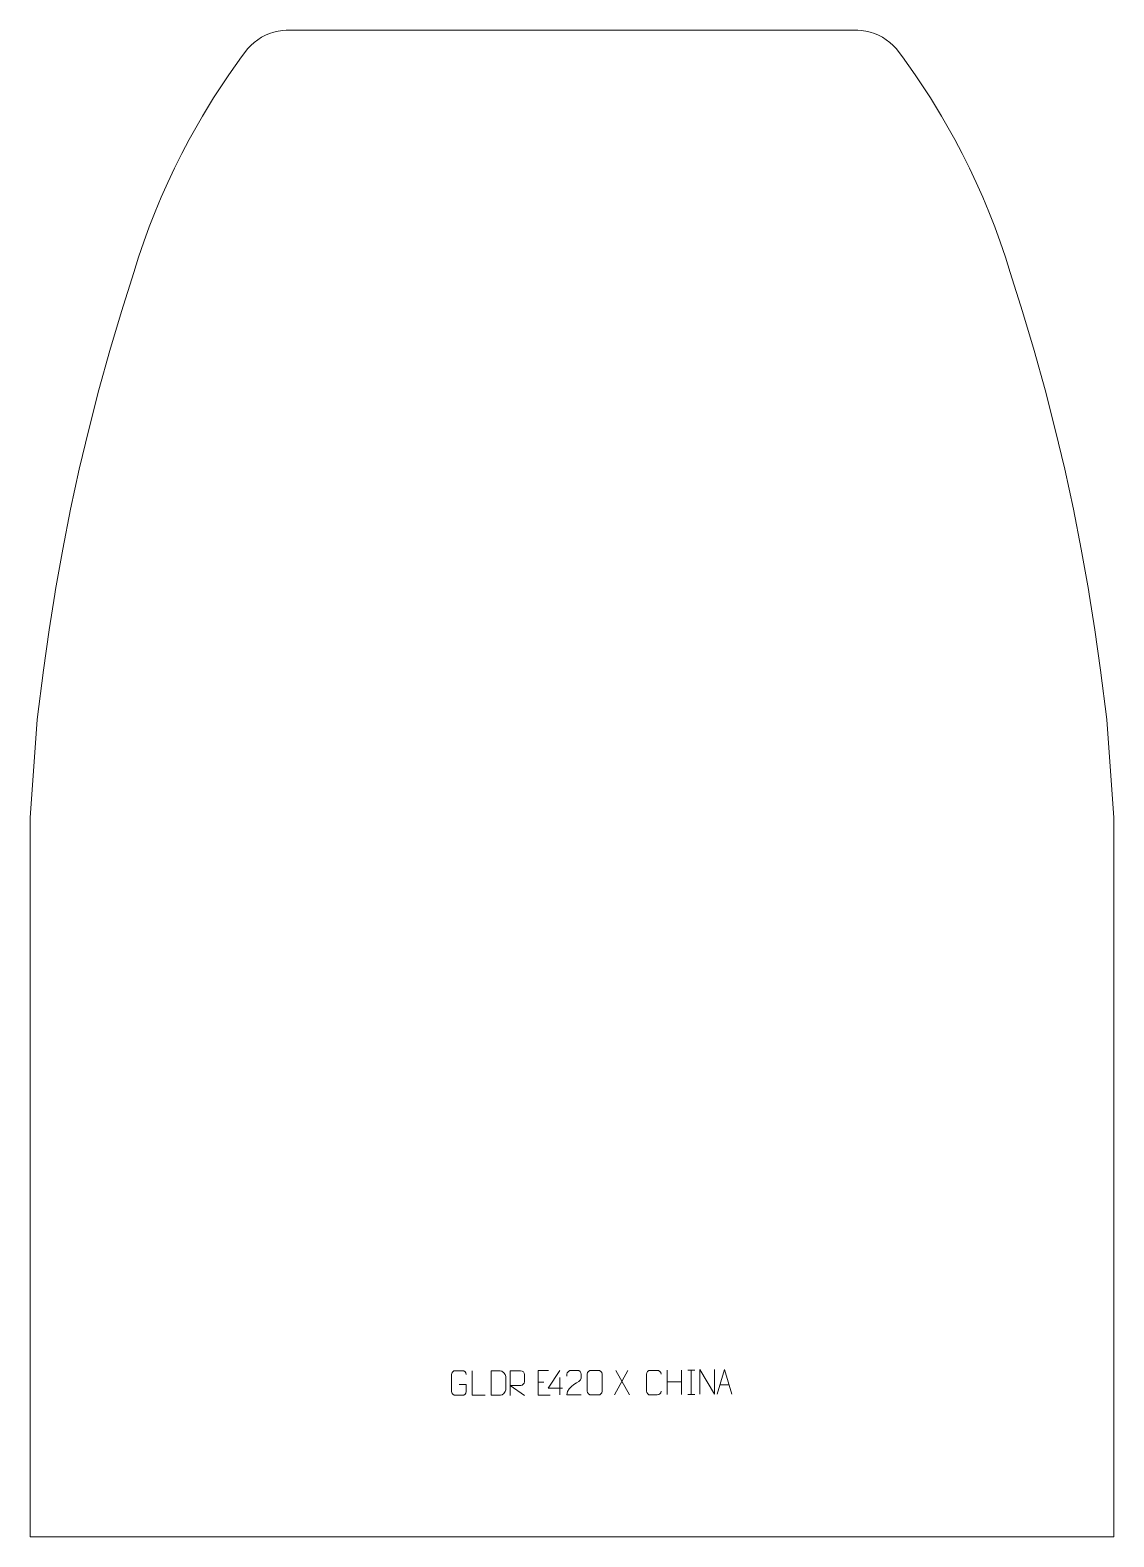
# Model space of a CAD drawing. Header units: millimetres. Extents: x -558 to 542, y 439 to 1969.
import ezdxf

# ---------------------------------------------------------------- set-up
doc = ezdxf.new("R2010")
doc.units = ezdxf.units.MM
doc.header["$MEASUREMENT"] = 0
doc.layers.add('layer 1', color=7, linetype='Continuous')

msp = doc.modelspace()

# ---------------------------------------------------------------- linework, layer by layer
at = {"layer": 'layer 1', "color": 242, "lineweight": 9}
msp.add_open_spline([(-292.5102, 1969.3401), (-292.5102, 1969.3401), (276.4955, 1969.3401), (276.4955, 1969.3401), (276.4955, 1969.3401), (276.4955, 1969.3401), (282.0791, 1969.3401), (282.0791, 1969.3401), (282.0791, 1969.3401), (282.0791, 1969.3401), (285.607, 1969.1005), (285.607, 1969.1005), (285.607, 1969.1005), (285.607, 1969.1005), (290.1187, 1968.4158), (290.1187, 1968.4158), (290.1187, 1968.4158), (290.1187, 1968.4158), (294.5578, 1967.3609), (294.5578, 1967.3609), (294.5578, 1967.3609), (294.5578, 1967.3609), (298.8925, 1965.9404), (298.8925, 1965.9404), (298.8925, 1965.9404), (298.8925, 1965.9404), (303.0966, 1964.1684), (303.0966, 1964.1684), (303.0966, 1964.1684), (303.0966, 1964.1684), (307.1369, 1962.0501), (307.1369, 1962.0501), (307.1369, 1962.0501), (307.1369, 1962.0501), (310.9894, 1959.6072), (310.9894, 1959.6072), (310.9894, 1959.6072), (310.9894, 1959.6072), (314.6263, 1956.8537), (314.6263, 1956.8537), (314.6263, 1956.8537), (314.6263, 1956.8537), (318.0228, 1953.8088), (318.0228, 1953.8088), (318.0228, 1953.8088), (318.0228, 1953.8088), (320.9974, 1950.6595), (320.9974, 1950.6595), (320.9974, 1950.6595), (320.9974, 1950.6595), (327.421, 1942.0936), (327.421, 1942.0936), (327.421, 1942.0936), (327.421, 1942.0936), (340.2506, 1923.9525), (340.2506, 1923.9525), (340.2506, 1923.9525), (340.2506, 1923.9525), (355.717, 1900.4403), (355.717, 1900.4403), (355.717, 1900.4403), (355.717, 1900.4403), (366.9553, 1882.0295), (366.9553, 1882.0295), (366.9553, 1882.0295), (366.9553, 1882.0295), (372.5249, 1872.5447), (372.5249, 1872.5447), (372.5249, 1872.5447), (372.5249, 1872.5447), (380.4502, 1858.3187), (380.4502, 1858.3187), (380.4502, 1858.3187), (380.4502, 1858.3187), (388.0516, 1843.9181), (388.0516, 1843.9181), (388.0516, 1843.9181), (388.0516, 1843.9181), (395.3254, 1829.3466), (395.3254, 1829.3466), (395.3254, 1829.3466), (395.3254, 1829.3466), (402.2668, 1814.6159), (402.2668, 1814.6159), (402.2668, 1814.6159), (402.2668, 1814.6159), (408.8721, 1799.7299), (408.8721, 1799.7299), (408.8721, 1799.7299), (408.8721, 1799.7299), (415.1404, 1784.7002), (415.1404, 1784.7002), (415.1404, 1784.7002), (415.1404, 1784.7002), (421.0617, 1769.5306), (421.0617, 1769.5306), (421.0617, 1769.5306), (421.0617, 1769.5306), (426.6422, 1754.2304), (426.6422, 1754.2304), (426.6422, 1754.2304), (426.6422, 1754.2304), (431.8742, 1738.808), (431.8742, 1738.808), (431.8742, 1738.808), (431.8742, 1738.808), (436.7514, 1723.2729), (436.7514, 1723.2729), (436.7514, 1723.2729), (436.7514, 1723.2729), (449.3259, 1683.7441), (449.3259, 1683.7441), (449.3259, 1683.7441), (449.3259, 1683.7441), (461.1524, 1643.9834), (461.1524, 1643.9834), (461.1524, 1643.9834), (461.1524, 1643.9834), (472.2291, 1604.0102), (472.2291, 1604.0102), (472.2291, 1604.0102), (472.2291, 1604.0102), (482.554, 1563.8323), (482.554, 1563.8323), (482.554, 1563.8323), (482.554, 1563.8323), (492.1207, 1523.4719), (492.1207, 1523.4719), (492.1207, 1523.4719), (492.1207, 1523.4719), (500.9238, 1482.9369), (500.9238, 1482.9369), (500.9238, 1482.9369), (500.9238, 1482.9369), (508.9665, 1442.2404), (508.9665, 1442.2404), (508.9665, 1442.2404), (508.9665, 1442.2404), (516.2403, 1401.4032), (516.2403, 1401.4032), (516.2403, 1401.4032), (516.2403, 1401.4032), (517.0069, 1396.5831), (517.0069, 1396.5831), (517.0069, 1396.5831), (517.0069, 1396.5831), (522.7458, 1360.4346), (522.7458, 1360.4346), (522.7458, 1360.4346), (522.7458, 1360.4346), (528.4817, 1319.354), (528.4817, 1319.354), (528.4817, 1319.354), (528.4817, 1319.354), (534.9811, 1269.3535), (534.9811, 1269.3535), (534.9811, 1269.3535), (534.9811, 1269.3535), (541.9797, 1169.3572), (541.9797, 1169.3572), (541.9797, 1169.3572), (541.9797, 1169.3572), (541.9797, 439.3699), (541.9797, 439.3699), (541.9797, 439.3699), (541.9797, 439.3699), (-557.9975, 439.3699), (-557.9975, 439.3699), (-557.9975, 439.3699), (-557.9975, 439.3699), (-557.9975, 1169.3572), (-557.9975, 1169.3572), (-557.9975, 1169.3572), (-557.9975, 1169.3572), (-550.9958, 1269.3535), (-550.9958, 1269.3535), (-550.9958, 1269.3535), (-550.9958, 1269.3535), (-544.4964, 1319.354), (-544.4964, 1319.354), (-544.4964, 1319.354), (-544.4964, 1319.354), (-538.7628, 1360.4346), (-538.7628, 1360.4346), (-538.7628, 1360.4346), (-538.7628, 1360.4346), (-533.0216, 1396.5831), (-533.0216, 1396.5831), (-533.0216, 1396.5831), (-533.0216, 1396.5831), (-532.2581, 1401.4032), (-532.2581, 1401.4032), (-532.2581, 1401.4032), (-532.2581, 1401.4032), (-524.9812, 1442.2404), (-524.9812, 1442.2404), (-524.9812, 1442.2404), (-524.9812, 1442.2404), (-516.9416, 1482.9369), (-516.9416, 1482.9369), (-516.9416, 1482.9369), (-516.9416, 1482.9369), (-508.1353, 1523.4719), (-508.1353, 1523.4719), (-508.1353, 1523.4719), (-508.1353, 1523.4719), (-498.5686, 1563.8323), (-498.5686, 1563.8323), (-498.5686, 1563.8323), (-498.5686, 1563.8323), (-488.2469, 1604.0102), (-488.2469, 1604.0102), (-488.2469, 1604.0102), (-488.2469, 1604.0102), (-477.1701, 1643.9834), (-477.1701, 1643.9834), (-477.1701, 1643.9834), (-477.1701, 1643.9834), (-465.3429, 1683.7441), (-465.3429, 1683.7441), (-465.3429, 1683.7441), (-465.3429, 1683.7441), (-452.7692, 1723.2729), (-452.7692, 1723.2729), (-452.7692, 1723.2729), (-452.7692, 1723.2729), (-447.8889, 1738.808), (-447.8889, 1738.808), (-447.8889, 1738.808), (-447.8889, 1738.808), (-442.66, 1754.2304), (-442.66, 1754.2304), (-442.66, 1754.2304), (-442.66, 1754.2304), (-437.0795, 1769.5306), (-437.0795, 1769.5306), (-437.0795, 1769.5306), (-437.0795, 1769.5306), (-431.1551, 1784.7002), (-431.1551, 1784.7002), (-431.1551, 1784.7002), (-431.1551, 1784.7002), (-424.8875, 1799.7299), (-424.8875, 1799.7299), (-424.8875, 1799.7299), (-424.8875, 1799.7299), (-418.2838, 1814.6159), (-418.2838, 1814.6159), (-418.2838, 1814.6159), (-418.2838, 1814.6159), (-411.3431, 1829.3466), (-411.3431, 1829.3466), (-411.3431, 1829.3466), (-411.3431, 1829.3466), (-404.0686, 1843.9181), (-404.0686, 1843.9181), (-404.0686, 1843.9181), (-404.0686, 1843.9181), (-396.468, 1858.3187), (-396.468, 1858.3187), (-396.468, 1858.3187), (-396.468, 1858.3187), (-388.5427, 1872.5447), (-388.5427, 1872.5447), (-388.5427, 1872.5447), (-388.5427, 1872.5447), (-382.9723, 1882.0295), (-382.9723, 1882.0295), (-382.9723, 1882.0295), (-382.9723, 1882.0295), (-371.7316, 1900.4403), (-371.7316, 1900.4403), (-371.7316, 1900.4403), (-371.7316, 1900.4403), (-356.2683, 1923.9525), (-356.2683, 1923.9525), (-356.2683, 1923.9525), (-356.2683, 1923.9525), (-343.4357, 1942.0936), (-343.4357, 1942.0936), (-343.4357, 1942.0936), (-343.4357, 1942.0936), (-337.0121, 1950.6595), (-337.0121, 1950.6595), (-337.0121, 1950.6595), (-337.0121, 1950.6595), (-334.0375, 1953.8088), (-334.0375, 1953.8088), (-334.0375, 1953.8088), (-334.0375, 1953.8088), (-330.6433, 1956.8537), (-330.6433, 1956.8537), (-330.6433, 1956.8537), (-330.6433, 1956.8537), (-327.0041, 1959.6072), (-327.0041, 1959.6072), (-327.0041, 1959.6072), (-327.0041, 1959.6072), (-323.1516, 1962.0501), (-323.1516, 1962.0501), (-323.1516, 1962.0501), (-323.1516, 1962.0501), (-319.1113, 1964.1684), (-319.1113, 1964.1684), (-319.1113, 1964.1684), (-319.1113, 1964.1684), (-314.9072, 1965.9404), (-314.9072, 1965.9404), (-314.9072, 1965.9404), (-314.9072, 1965.9404), (-310.5725, 1967.3609), (-310.5725, 1967.3609), (-310.5725, 1967.3609), (-310.5725, 1967.3609), (-306.1342, 1968.4158), (-306.1342, 1968.4158), (-306.1342, 1968.4158), (-306.1342, 1968.4158), (-301.6248, 1969.1005), (-301.6248, 1969.1005), (-301.6248, 1969.1005), (-301.6248, 1969.1005), (-298.0938, 1969.3401), (-298.0938, 1969.3401), (-298.0938, 1969.3401), (-298.0938, 1969.3401), (-292.5102, 1969.3401), (-292.5102, 1969.3401)], degree=3, knots=[0, 0, 0, 0, 0.012048193, 0.012048193, 0.012048193, 0.012048193, 0.024096386, 0.024096386, 0.024096386, 0.024096386, 0.036144578, 0.036144578, 0.036144578, 0.036144578, 0.048192771, 0.048192771, 0.048192771, 0.048192771, 0.060240964, 0.060240964, 0.060240964, 0.060240964, 0.072289157, 0.072289157, 0.072289157, 0.072289157, 0.084337349, 0.084337349, 0.084337349, 0.084337349, 0.096385542, 0.096385542, 0.096385542, 0.096385542, 0.108433735, 0.108433735, 0.108433735, 0.108433735, 0.120481928, 0.120481928, 0.120481928, 0.120481928, 0.13253012, 0.13253012, 0.13253012, 0.13253012, 0.144578313, 0.144578313, 0.144578313, 0.144578313, 0.156626506, 0.156626506, 0.156626506, 0.156626506, 0.168674699, 0.168674699, 0.168674699, 0.168674699, 0.180722892, 0.180722892, 0.180722892, 0.180722892, 0.192771084, 0.192771084, 0.192771084, 0.192771084, 0.204819277, 0.204819277, 0.204819277, 0.204819277, 0.21686747, 0.21686747, 0.21686747, 0.21686747, 0.228915663, 0.228915663, 0.228915663, 0.228915663, 0.240963855, 0.240963855, 0.240963855, 0.240963855, 0.253012048, 0.253012048, 0.253012048, 0.253012048, 0.265060241, 0.265060241, 0.265060241, 0.265060241, 0.277108434, 0.277108434, 0.277108434, 0.277108434, 0.289156627, 0.289156627, 0.289156627, 0.289156627, 0.301204819, 0.301204819, 0.301204819, 0.301204819, 0.313253012, 0.313253012, 0.313253012, 0.313253012, 0.325301205, 0.325301205, 0.325301205, 0.325301205, 0.337349398, 0.337349398, 0.337349398, 0.337349398, 0.34939759, 0.34939759, 0.34939759, 0.34939759, 0.361445783, 0.361445783, 0.361445783, 0.361445783, 0.373493976, 0.373493976, 0.373493976, 0.373493976, 0.385542169, 0.385542169, 0.385542169, 0.385542169, 0.397590361, 0.397590361, 0.397590361, 0.397590361, 0.409638554, 0.409638554, 0.409638554, 0.409638554, 0.421686747, 0.421686747, 0.421686747, 0.421686747, 0.43373494, 0.43373494, 0.43373494, 0.43373494, 0.445783133, 0.445783133, 0.445783133, 0.445783133, 0.457831325, 0.457831325, 0.457831325, 0.457831325, 0.469879518, 0.469879518, 0.469879518, 0.469879518, 0.481927711, 0.481927711, 0.481927711, 0.481927711, 0.493975904, 0.493975904, 0.493975904, 0.493975904, 0.506024096, 0.506024096, 0.506024096, 0.506024096, 0.518072289, 0.518072289, 0.518072289, 0.518072289, 0.530120482, 0.530120482, 0.530120482, 0.530120482, 0.542168675, 0.542168675, 0.542168675, 0.542168675, 0.554216867, 0.554216867, 0.554216867, 0.554216867, 0.56626506, 0.56626506, 0.56626506, 0.56626506, 0.578313253, 0.578313253, 0.578313253, 0.578313253, 0.590361446, 0.590361446, 0.590361446, 0.590361446, 0.602409639, 0.602409639, 0.602409639, 0.602409639, 0.614457831, 0.614457831, 0.614457831, 0.614457831, 0.626506024, 0.626506024, 0.626506024, 0.626506024, 0.638554217, 0.638554217, 0.638554217, 0.638554217, 0.65060241, 0.65060241, 0.65060241, 0.65060241, 0.662650602, 0.662650602, 0.662650602, 0.662650602, 0.674698795, 0.674698795, 0.674698795, 0.674698795, 0.686746988, 0.686746988, 0.686746988, 0.686746988, 0.698795181, 0.698795181, 0.698795181, 0.698795181, 0.710843373, 0.710843373, 0.710843373, 0.710843373, 0.722891566, 0.722891566, 0.722891566, 0.722891566, 0.734939759, 0.734939759, 0.734939759, 0.734939759, 0.746987952, 0.746987952, 0.746987952, 0.746987952, 0.759036145, 0.759036145, 0.759036145, 0.759036145, 0.771084337, 0.771084337, 0.771084337, 0.771084337, 0.78313253, 0.78313253, 0.78313253, 0.78313253, 0.795180723, 0.795180723, 0.795180723, 0.795180723, 0.807228916, 0.807228916, 0.807228916, 0.807228916, 0.819277108, 0.819277108, 0.819277108, 0.819277108, 0.831325301, 0.831325301, 0.831325301, 0.831325301, 0.843373494, 0.843373494, 0.843373494, 0.843373494, 0.855421687, 0.855421687, 0.855421687, 0.855421687, 0.86746988, 0.86746988, 0.86746988, 0.86746988, 0.879518072, 0.879518072, 0.879518072, 0.879518072, 0.891566265, 0.891566265, 0.891566265, 0.891566265, 0.903614458, 0.903614458, 0.903614458, 0.903614458, 0.915662651, 0.915662651, 0.915662651, 0.915662651, 0.927710843, 0.927710843, 0.927710843, 0.927710843, 0.939759036, 0.939759036, 0.939759036, 0.939759036, 0.951807229, 0.951807229, 0.951807229, 0.951807229, 0.963855422, 0.963855422, 0.963855422, 0.963855422, 0.975903614, 0.975903614, 0.975903614, 0.975903614, 1, 1, 1, 1], dxfattribs=at)
at = {"layer": 'layer 1', "color": 250, "lineweight": 9}
for points, knots in [([(-122.5139, 594.1251), (-122.5139, 594.1251), (-115.3458, 594.1251), (-115.3458, 594.1251), (-115.3458, 594.1251), (-115.3458, 594.1251), (-115.3458, 586.957), (-115.3458, 586.957), (-115.3458, 586.957), (-115.4855, 584.6336), (-117.1627, 583.154), (-119.3105, 583.1432), (-119.3105, 583.1432), (-121.6423, 583.1436), (-123.9743, 583.1436), (-126.3058, 583.1432), (-126.3058, 583.1432), (-128.2307, 583.0378), (-130.2029, 584.9223), (-130.1917, 586.9396), (-130.1917, 586.9396), (-130.1913, 592.7097), (-130.1913, 598.4794), (-130.1917, 604.2487), (-130.1917, 604.2487), (-130.1875, 606.3868), (-128.4407, 608.106), (-126.2884, 608.0926), (-126.2884, 608.0926), (-123.9627, 608.0926), (-121.6366, 608.0926), (-119.3105, 608.0926), (-119.3105, 608.0926), (-117.3638, 608.128), (-115.3724, 606.6365), (-115.3458, 604.1988)], [0, 0, 0, 0, 0.1, 0.1, 0.1, 0.1, 0.2, 0.2, 0.2, 0.2, 0.3, 0.3, 0.3, 0.3, 0.4, 0.4, 0.4, 0.4, 0.5, 0.5, 0.5, 0.5, 0.6, 0.6, 0.6, 0.6, 0.7, 0.7, 0.7, 0.7, 0.8, 0.8, 0.8, 0.8, 1, 1, 1, 1]), ([(-96.2943, 583.1393), (-96.2943, 583.1393), (-109.2434, 583.1393), (-109.2434, 583.1393), (-109.2434, 583.1393), (-109.2434, 583.1393), (-109.2434, 608.0929), (-109.2434, 608.0929)], [0, 0, 0, 0, 0.333333333, 0.333333333, 0.333333333, 0.333333333, 1, 1, 1, 1]), ([(-90.161, 583.1325), (-87.8292, 583.1329), (-82.879, 583.1089), (-80.5475, 583.1086), (-80.5475, 583.1086), (-78.6225, 583.0032), (-75.3039, 586.5448), (-75.3151, 588.5621), (-75.3151, 588.5621), (-75.3155, 594.3322), (-75.3155, 596.5019), (-75.3151, 602.2712), (-75.3151, 602.2712), (-75.3194, 604.4093), (-78.6939, 608.0694), (-80.8463, 608.0559), (-80.8463, 608.0559), (-83.172, 608.0559), (-87.8963, 608.0559), (-90.2224, 608.0559), (-90.2224, 608.0559), (-90.222, 602.309), (-90.1607, 588.8798), (-90.161, 583.1325)], [0, 0, 0, 0, 0.142857143, 0.142857143, 0.142857143, 0.142857143, 0.285714286, 0.285714286, 0.285714286, 0.285714286, 0.428571429, 0.428571429, 0.428571429, 0.428571429, 0.571428571, 0.571428571, 0.571428571, 0.571428571, 0.714285714, 0.714285714, 0.714285714, 0.714285714, 1, 1, 1, 1]), ([(-70.9318, 583.033), (-70.9318, 583.033), (-70.9318, 607.9865), (-70.9318, 607.9865), (-70.9318, 607.9865), (-67.337, 607.9865), (-63.7415, 607.9865), (-60.1463, 607.9865), (-60.1463, 607.9865), (-57.821, 607.9488), (-56.2637, 606.4588), (-56.2678, 604.0924), (-56.2678, 604.0924), (-56.2682, 602.0569), (-56.2682, 598.9975), (-56.2678, 596.9615), (-56.2678, 596.9615), (-56.2743, 595.086), (-58.0866, 593.1442), (-60.0961, 593.1251), (-60.0961, 593.1251), (-60.0961, 593.1251), (-70.9318, 593.1251), (-70.9318, 593.1251), (-70.9318, 593.1251), (-70.9318, 593.1251), (-56.2771, 583.033), (-56.2771, 583.033)], [0, 0, 0, 0, 0.125, 0.125, 0.125, 0.125, 0.25, 0.25, 0.25, 0.25, 0.375, 0.375, 0.375, 0.375, 0.5, 0.5, 0.5, 0.5, 0.625, 0.625, 0.625, 0.625, 0.75, 0.75, 0.75, 0.75, 1, 1, 1, 1]), ([(-31.8729, 608.3751), (-31.8729, 608.3751), (-42.3789, 608.3751), (-42.3789, 608.3751), (-42.3789, 608.3751), (-42.3789, 608.3751), (-42.3789, 583.4215), (-42.3789, 583.4215), (-42.3789, 583.4215), (-42.3789, 583.4215), (-30.2474, 583.4215), (-30.2474, 583.4215)], [0, 0, 0, 0, 0.25, 0.25, 0.25, 0.25, 0.5, 0.5, 0.5, 0.5, 1, 1, 1, 1]), ([(-17.534, 590.379), (-17.534, 590.379), (-32.3557, 590.379), (-32.3557, 590.379), (-32.3557, 590.379), (-32.3557, 590.379), (-20.4781, 608.4495), (-20.4781, 608.4495)], [0, 0, 0, 0, 0.333333333, 0.333333333, 0.333333333, 0.333333333, 1, 1, 1, 1]), ([(1.4266, 583.4753), (-3.4878, 583.4756), (-8.4022, 583.4756), (-13.3163, 583.4753), (-13.3163, 583.4753), (-13.3163, 593.4076), (1.3347, 596.0488), (1.4266, 600.3591), (1.4266, 600.3591), (1.4263, 601.7832), (1.4263, 603.2069), (1.4266, 604.6302), (1.4266, 604.6302), (1.4097, 606.7073), (-0.7131, 608.4321), (-2.3841, 608.4494), (-2.3841, 608.4494), (-4.4573, 608.449), (-6.5302, 608.449), (-8.6026, 608.4494), (-8.6026, 608.4494), (-10.4247, 608.4659), (-13.2494, 606.6738), (-13.3163, 604.5802), (-13.3163, 604.5802), (-13.3163, 604.5802), (-13.3163, 602.5254), (-13.3163, 602.5254)], [0, 0, 0, 0, 0.125, 0.125, 0.125, 0.125, 0.25, 0.25, 0.25, 0.25, 0.375, 0.375, 0.375, 0.375, 0.5, 0.5, 0.5, 0.5, 0.625, 0.625, 0.625, 0.625, 0.75, 0.75, 0.75, 0.75, 1, 1, 1, 1]), ([(11.4745, 608.4617), (13.8406, 608.4617), (16.2071, 608.4617), (18.5736, 608.4617), (18.5736, 608.4617), (20.5541, 608.4973), (22.5801, 607.003), (22.6072, 604.5609), (22.6072, 604.5609), (22.6068, 598.8035), (22.6068, 593.0457), (22.6072, 587.2875), (22.6072, 587.2875), (22.4651, 584.9599), (20.7587, 583.4776), (18.5736, 583.4668), (18.5736, 583.4668), (16.2012, 583.4672), (13.8288, 583.4672), (11.4568, 583.4668), (11.4568, 583.4668), (9.4983, 583.3612), (7.4919, 585.2491), (7.5033, 587.2701), (7.5033, 587.2701), (7.5037, 593.0507), (7.5037, 598.831), (7.5033, 604.6108), (7.5033, 604.6108), (7.5076, 606.7528), (9.2847, 608.4753), (11.4745, 608.4617)], [0, 0, 0, 0, 0.111111111, 0.111111111, 0.111111111, 0.111111111, 0.222222222, 0.222222222, 0.222222222, 0.222222222, 0.333333333, 0.333333333, 0.333333333, 0.333333333, 0.444444444, 0.444444444, 0.444444444, 0.444444444, 0.555555556, 0.555555556, 0.555555556, 0.555555556, 0.666666667, 0.666666667, 0.666666667, 0.666666667, 0.777777778, 0.777777778, 0.777777778, 0.777777778, 1, 1, 1, 1]), ([(82.4782, 587.3034), (82.3384, 584.98), (80.6612, 583.5004), (78.5135, 583.4896), (78.5135, 583.4896), (76.1816, 583.49), (73.8497, 583.49), (71.5182, 583.4896), (71.5182, 583.4896), (69.5932, 583.3842), (67.6211, 585.2687), (67.6323, 587.286), (67.6323, 587.286), (67.6327, 593.0561), (67.6327, 598.8258), (67.6323, 604.5951), (67.6323, 604.5951), (67.6365, 606.7332), (69.3832, 608.4524), (71.5356, 608.4389), (71.5356, 608.4389), (73.8613, 608.4389), (76.1874, 608.4389), (78.5135, 608.4389), (78.5135, 608.4389), (80.4601, 608.4744), (82.4515, 606.9829), (82.4782, 604.5453)], [0, 0, 0, 0, 0.125, 0.125, 0.125, 0.125, 0.25, 0.25, 0.25, 0.25, 0.375, 0.375, 0.375, 0.375, 0.5, 0.5, 0.5, 0.5, 0.625, 0.625, 0.625, 0.625, 0.75, 0.75, 0.75, 0.75, 1, 1, 1, 1]), ([(121.8793, 584.367), (121.8793, 584.367), (121.8793, 609.3205), (121.8793, 609.3205), (121.8793, 609.3205), (121.8793, 609.3205), (136.5341, 584.367), (136.5341, 584.367), (136.5341, 584.367), (136.5341, 584.367), (136.5341, 609.3205), (136.5341, 609.3205)], [0, 0, 0, 0, 0.25, 0.25, 0.25, 0.25, 0.5, 0.5, 0.5, 0.5, 1, 1, 1, 1]), ([(139.3751, 584.367), (139.3751, 584.367), (146.7461, 609.3205), (146.7461, 609.3205), (146.7461, 609.3205), (146.7461, 609.3205), (154.316, 584.367), (154.316, 584.367)], [0, 0, 0, 0, 0.333333333, 0.333333333, 0.333333333, 0.333333333, 1, 1, 1, 1])]:
    msp.add_open_spline(points, degree=3, knots=knots, dxfattribs=at)
for points in [[(-20.4781, 601.1401), (-20.4781, 601.1401), (-20.4781, 583.4754), (-20.4781, 583.4754)], [(48.7499, 608.401), (48.7499, 608.401), (35.0093, 583.5052), (35.0093, 583.5052)], [(36.4639, 608.401), (36.4639, 608.401), (50.2045, 583.4475), (50.2045, 583.4475)], [(88.4579, 608.7256), (88.4579, 608.7256), (88.4579, 583.9481), (88.4579, 583.9481)], [(88.4579, 596.8433), (88.4579, 596.8433), (103.1012, 596.8437), (103.1012, 596.8437)], [(103.1012, 608.7256), (103.1012, 608.7256), (103.1012, 583.7721), (103.1012, 583.7721)], [(109.5171, 608.7256), (109.5171, 608.7256), (116.6852, 608.7256), (116.6852, 608.7256)], [(113.1011, 608.7256), (113.1011, 608.7256), (113.1011, 583.7721), (113.1011, 583.7721)], [(-42.3789, 596.4954), (-42.3789, 596.4954), (-36.5293, 596.4954), (-36.5293, 596.4954)], [(109.5171, 583.7721), (109.5171, 583.7721), (116.6852, 583.7721), (116.6852, 583.7721)], [(142.0977, 593.6164), (142.0977, 593.6164), (151.5934, 593.6164), (151.5934, 593.6164)]]:
    msp.add_open_spline(points, degree=3, dxfattribs=at)

doc.saveas('drawing.dxf')
